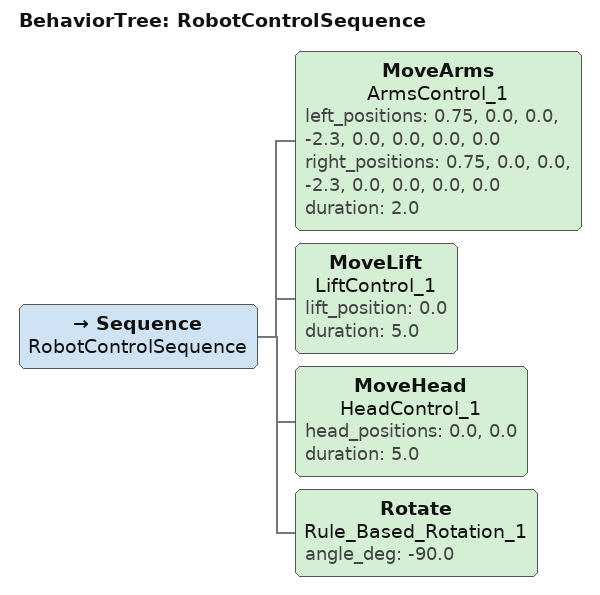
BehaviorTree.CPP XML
<?xml version="1.0" encoding="UTF-8"?>
<root BTCPP_format="3" main_tree_to_execute="RobotControlSequence">
  <BehaviorTree ID="RobotControlSequence">
    <Sequence name="RobotControlSequence">
      <MoveArms name="ArmsControl_1"
        left_positions="0.75, 0.0, 0.0, -2.3, 0.0, 0.0, 0.0, 0.0"
        right_positions="0.75, 0.0, 0.0, -2.3, 0.0, 0.0, 0.0, 0.0"
        duration="2.0"/>
      <MoveLift name="LiftControl_1" lift_position="0.0" duration="5.0"/>
      <MoveHead name="HeadControl_1" head_positions="0.0, 0.0" duration="5.0"/>
      <Rotate name="Rule_Based_Rotation_1" angle_deg="-90.0"/>
    </Sequence>
  </BehaviorTree>

</root>
